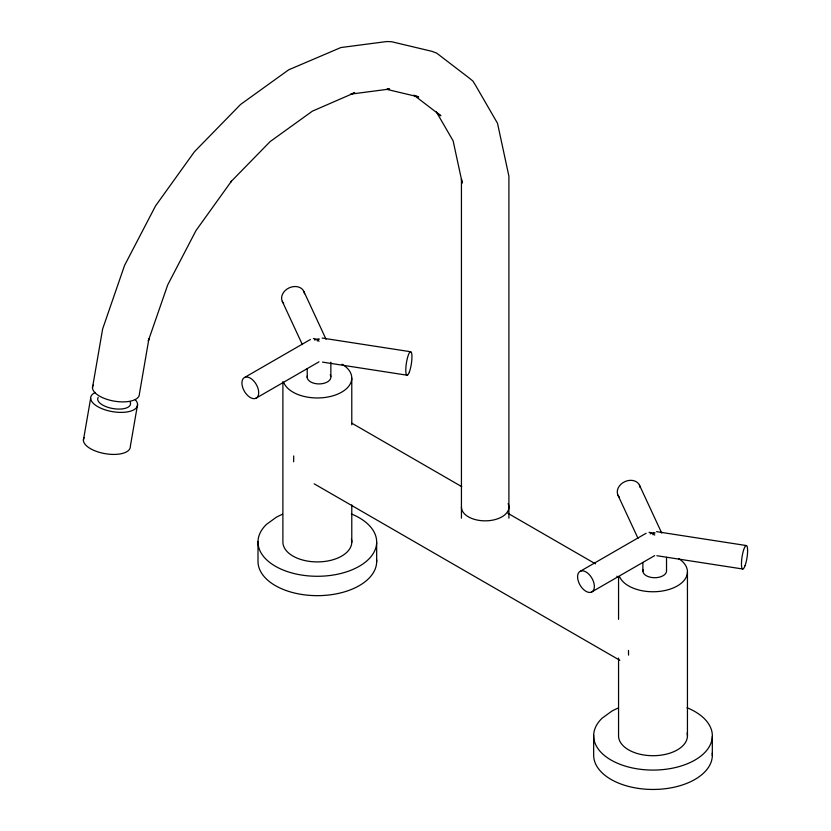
<?xml version="1.0" encoding="UTF-8"?>
<svg xmlns="http://www.w3.org/2000/svg" width="831" height="831" viewBox="0 0 831 831"><rect width="100%" height="100%" fill="white"/><g stroke="black" fill="none" stroke-linecap="round" stroke-linejoin="round"><path stroke-width="1.25" d="M330.863 376.485L330.863 362.254M666.524 557.341L666.524 570.274A11.863 6.856 0 0 1 654.174 577.711A11.863 6.856 0 0 1 643.017 569.671M293.727 455.928L293.644 461.787M628.506 650.444L628.537 655.14M83.401 440.274L90.662 398.236M92.48 387.734L102.649 328.92L124.567 265.411L155.574 205.859L194.433 151.741L240.616 104.426L288.679 69.814L340.876 47.544L386.664 41.55L391.505 41.706L431.943 51.335L436.68 53.122L469.037 77.917L472.901 81.064L475.54 85.302L497.509 123.3L508.904 176.182L508.904 518.149M137.572 404.489L130.311 446.527A23.735 10.408 9.8 0 1 104.072 453.477A23.735 10.408 9.8 0 1 84.128 437.646M244.906 377.295L310.43 339.474M255.709 398.371A11.863 6.856 60 0 0 253.175 380.38A11.863 6.856 60 0 0 242.05 384.753A11.863 6.856 60 0 0 255.709 398.371L319.011 361.828M580.578 571.094L646.092 533.263M591.371 592.16A11.863 6.856 60 0 0 588.836 574.169A11.863 6.856 60 0 0 577.711 578.553A11.863 6.856 60 0 0 591.371 592.16L654.672 555.617M351.565 93.81L354.66 92.771L312.414 111.136L270.179 141.55L230.478 182.186L231.496 181.116L196.023 230.519L167.717 284.888L148.282 340.939L148.915 338.851L139.39 393.987A23.735 10.408 9.8 0 1 113.151 400.937A23.735 10.408 9.8 0 1 93.207 385.096M350.526 94.152L389.614 89.042L387.184 88.959M322.179 338.061L410.639 351.742M322.511 362.119L407.117 375.207M656.563 531.653L746.3 545.541M656.895 555.721L742.779 569.006M387.277 89.478L418.658 96.947L413.921 95.16L440.877 115.8L437.013 112.652M351.658 423.083L461.787 486.675M507.866 513.278L595.526 563.885M616.882 576.215L619.126 577.514M314.149 483.808L619.833 660.292M436.306 111.78L453.124 140.865L462.244 183.069L461.434 179.184L461.434 518.149M639.496 485.2L661.715 533.076M617.942 495.141L638 538.343M303.834 291.401L326.053 339.277M282.28 301.341L302.339 344.553M712.323 736.349L712.323 755.732M687.445 572.175L687.445 736.131M642.882 562.4L642.882 571.458M618.555 576.714L618.555 619.324M618.555 658.048L618.555 735.508A34.445 19.892 0 0 0 655.16 755.67A34.445 19.892 0 0 0 687.102 733.015M593.666 735.279L593.666 754.662A59.333 34.258 0 0 0 654.277 789.45A59.333 34.258 0 0 0 712.229 753.177M376.661 542.56L376.661 561.943M351.783 378.385L351.783 424.859M351.783 504.895L351.783 542.331M307.221 368.611L307.221 377.669M282.893 381.637L282.893 541.708A34.445 19.892 0 0 0 319.499 561.87A34.445 19.892 0 0 0 351.44 539.215M258.005 541.49L258.005 560.863A59.333 34.258 0 0 0 318.616 595.65A59.333 34.258 0 0 0 376.568 559.388M313.391 338.539A11.863 6.856 60 0 1 319.104 341.25M314.492 340.014A11.863 9.359 -24.9 0 1 319.447 339.069M283.662 303.377A11.863 9.359 -24.9 0 1 289.146 287.869A11.863 9.359 -24.9 0 1 304.478 293.769M317.317 341.011A11.863 2.503 -81.2 0 1 318.128 339.173M330.198 374.739A11.863 6.856 0 0 1 320.06 383.901A11.863 6.856 0 0 1 307.356 375.882M649.053 532.328A11.863 6.856 60 0 1 654.766 535.05M650.154 533.814A11.863 9.359 -24.9 0 1 655.108 532.868M619.324 497.167A11.863 9.359 -24.9 0 1 624.808 481.668A11.863 9.359 -24.9 0 1 640.14 487.568M652.989 534.8A11.863 2.503 -81.2 0 1 653.789 532.962M508.094 503.596A23.735 13.701 0 0 1 488.264 520.725A23.735 13.701 0 0 1 461.434 507.139M342.071 364.227A34.445 19.892 0 0 1 334.093 395.452A34.445 19.892 0 0 1 283.922 382.914M351.347 513.953A59.333 34.258 0 0 1 366.751 560.987A59.333 34.258 0 0 1 285.667 570.99A59.333 34.258 0 0 1 266.419 524.434L276.037 517.422A59.333 34.258 0 0 1 282.53 514.275M678.75 558.65A34.445 19.892 0 0 1 669.09 589.449A34.445 19.892 0 0 1 619.583 576.714M687.008 707.742A59.333 34.258 0 0 1 702.413 754.787A59.333 34.258 0 0 1 621.328 764.79A59.333 34.258 0 0 1 602.08 718.223L611.699 711.211A59.333 34.258 0 0 1 618.191 708.074M129.937 401.56A16.63 7.292 9.8 0 1 114.314 408.769A16.63 7.292 9.8 0 1 98.203 397.332M135.256 399.732A23.735 10.408 9.8 0 1 127.527 411.875A23.735 10.408 9.8 0 1 97.258 406.349A23.735 10.408 9.8 0 1 95.336 392.45M409.413 371.862A11.863 2.503 -81.2 0 0 411.231 352.178A11.863 2.503 -81.2 0 0 405.985 366.388A11.863 2.503 -81.2 0 0 409.413 371.862M745.075 565.651A11.863 2.503 -81.2 0 0 746.892 545.967A11.863 2.503 -81.2 0 0 741.647 560.187A11.863 2.503 -81.2 0 0 745.075 565.651"/></g></svg>
